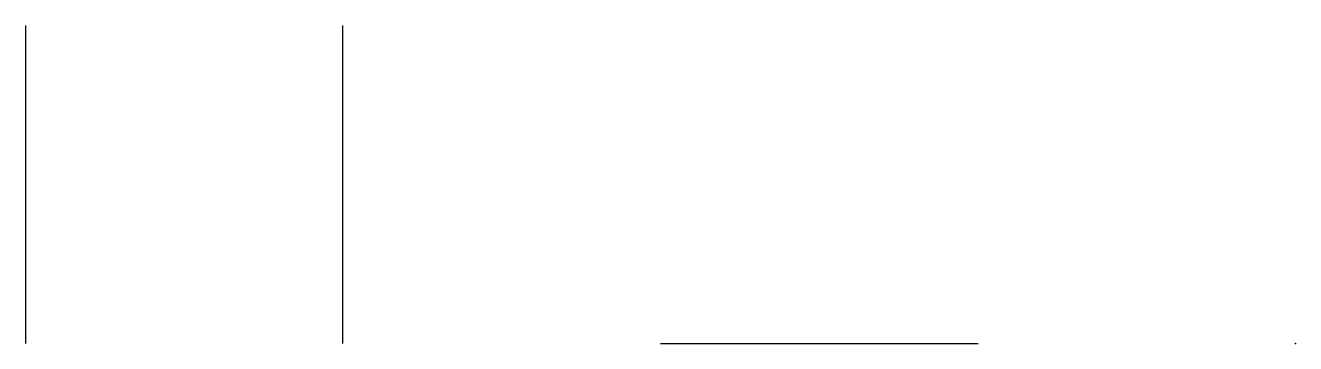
# Model space of a CAD drawing. Header units: millimetres. Extents: x 0 to 102, y 0 to 25.
import ezdxf

# ---------------------------------------------------------------- set-up
doc = ezdxf.new("R2010")
doc.units = ezdxf.units.MM
doc.layers.add('plate', color=7, linetype='Continuous', true_color=0x204060)

msp = doc.modelspace()

# ---------------------------------------------------------------- linework, layer by layer
at = {"layer": 'guide'}
msp.add_line((50.8, 0, 2), (76.2, 0, 2), dxfattribs=at)
at = {"layer": 'marker'}
msp.add_point((101.6, 0, 2), dxfattribs=at)
at = {"layer": 'plate', "invisible_edges": 5}
msp.add_3dface([(0, 0, 2), (25.4, 0, 2), (25.4, 25.4, 2), (0, 25.4, 2)], dxfattribs=at)

doc.saveas('drawing.dxf')
